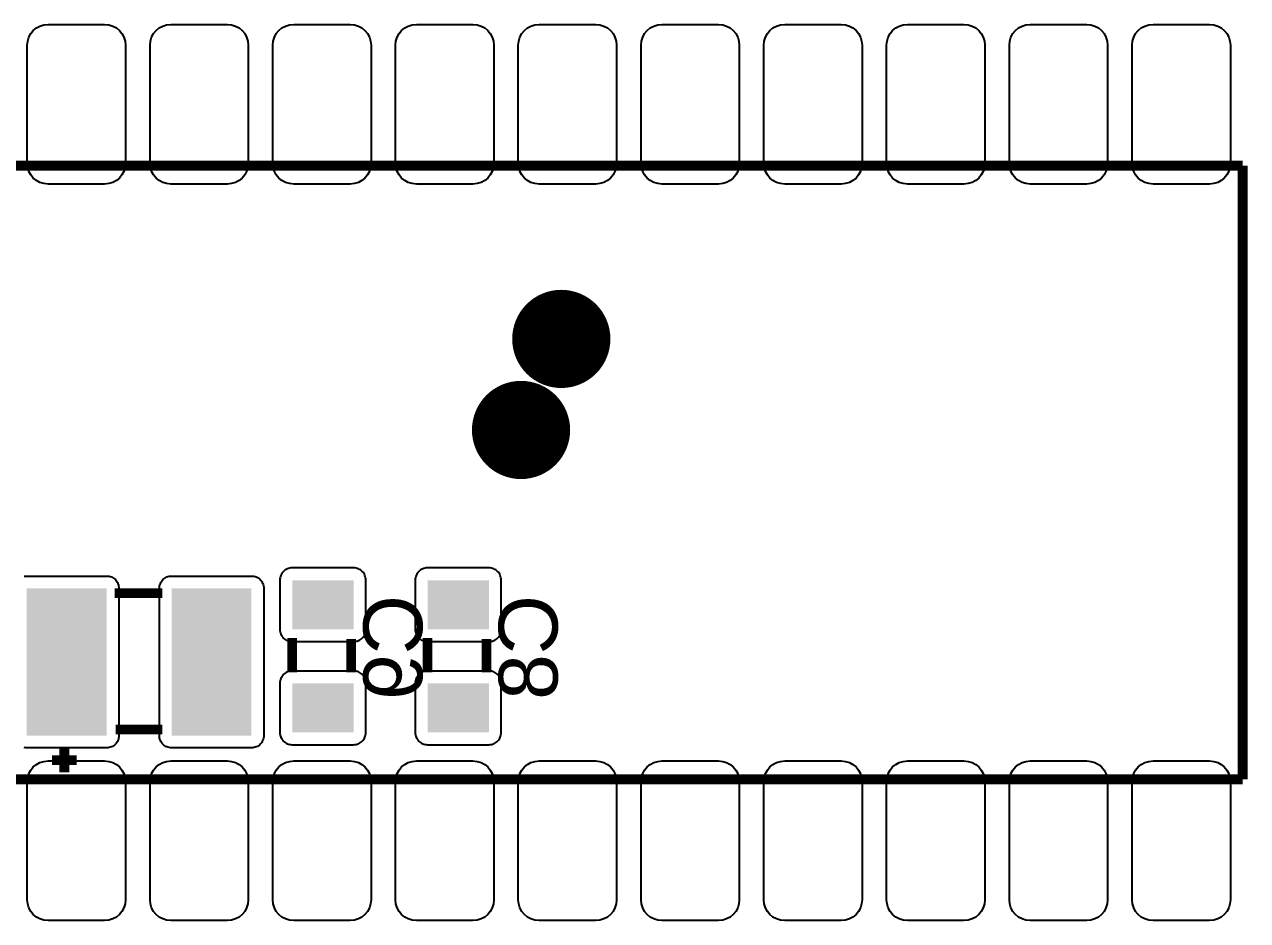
# Model space of a CAD drawing. Header units: inches. Extents: x -2.62 to 2.61, y -2.28 to 2.28.
# Drawn here: x -0.922 to 0.074, y -0.789 to -0.059 of the extents above; entities that cross this region are included whole.
import ezdxf

# ---------------------------------------------------------------- set-up
doc = ezdxf.new("R2010")
doc.units = ezdxf.units.IN
doc.layers.get('0').update_dxf_attribs({"linetype": 'CONTINUOUS'})

# ---------------------------------------------------------------- blocks, each defined once
blk = doc.blocks.new('RPAD')
blk.add_trace([(-0.5, -0.5), (-0.5, 0.5), (0.5, -0.5), (0.5, 0.5)])
blk = doc.blocks.new('EPAD')
at = {"const_width": 0.5}
blk.add_lwpolyline([(-0.25, 0, 1), (0.25, 0, 1)], format="xyb", close=True, dxfattribs=at)

msp = doc.modelspace()

# ---------------------------------------------------------------- linework, layer by layer
for points in [[(-0.857, -0.189409), (-0.903, -0.189409), (-0.906476, -0.189071), (-0.90969, -0.188098), (-0.912581, -0.186552), (-0.915086, -0.184495), (-0.917143, -0.181991), (-0.918689, -0.1791), (-0.919662, -0.175885), (-0.92, -0.172409), (-0.92, -0.076409), (-0.919662, -0.072933), (-0.918689, -0.069719), (-0.917143, -0.066828), (-0.915086, -0.064324), (-0.912581, -0.062267), (-0.90969, -0.060721), (-0.906476, -0.059748), (-0.903, -0.059409), (-0.857, -0.059409), (-0.853524, -0.059748), (-0.85031, -0.060721), (-0.847419, -0.062267), (-0.844914, -0.064324), (-0.842857, -0.066828), (-0.841311, -0.069719), (-0.840338, -0.072933), (-0.84, -0.076409), (-0.84, -0.172409), (-0.840338, -0.175885), (-0.841311, -0.1791), (-0.842857, -0.181991), (-0.844914, -0.184495), (-0.847419, -0.186552), (-0.85031, -0.188098), (-0.853524, -0.189071), (-0.857, -0.189409)], [(-0.757, -0.189409), (-0.803, -0.189409), (-0.806476, -0.189071), (-0.80969, -0.188098), (-0.812581, -0.186552), (-0.815086, -0.184495), (-0.817143, -0.181991), (-0.818689, -0.1791), (-0.819662, -0.175885), (-0.82, -0.172409), (-0.82, -0.076409), (-0.819662, -0.072933), (-0.818689, -0.069719), (-0.817143, -0.066828), (-0.815086, -0.064324), (-0.812581, -0.062267), (-0.80969, -0.060721), (-0.806476, -0.059748), (-0.803, -0.059409), (-0.757, -0.059409), (-0.753524, -0.059748), (-0.75031, -0.060721), (-0.747419, -0.062267), (-0.744914, -0.064324), (-0.742857, -0.066828), (-0.741311, -0.069719), (-0.740338, -0.072933), (-0.74, -0.076409), (-0.74, -0.172409), (-0.740338, -0.175885), (-0.741311, -0.1791), (-0.742857, -0.181991), (-0.744914, -0.184495), (-0.747419, -0.186552), (-0.75031, -0.188098), (-0.753524, -0.189071), (-0.757, -0.189409)], [(-0.657, -0.189409), (-0.703, -0.189409), (-0.706476, -0.189071), (-0.70969, -0.188098), (-0.712581, -0.186552), (-0.715086, -0.184495), (-0.717143, -0.181991), (-0.718689, -0.1791), (-0.719662, -0.175885), (-0.72, -0.172409), (-0.72, -0.076409), (-0.719662, -0.072933), (-0.718689, -0.069719), (-0.717143, -0.066828), (-0.715086, -0.064324), (-0.712581, -0.062267), (-0.70969, -0.060721), (-0.706476, -0.059748), (-0.703, -0.059409), (-0.657, -0.059409), (-0.653524, -0.059748), (-0.65031, -0.060721), (-0.647419, -0.062267), (-0.644914, -0.064324), (-0.642857, -0.066828), (-0.641311, -0.069719), (-0.640338, -0.072933), (-0.64, -0.076409), (-0.64, -0.172409), (-0.640338, -0.175885), (-0.641311, -0.1791), (-0.642857, -0.181991), (-0.644914, -0.184495), (-0.647419, -0.186552), (-0.65031, -0.188098), (-0.653524, -0.189071), (-0.657, -0.189409)], [(-0.557, -0.189409), (-0.603, -0.189409), (-0.606476, -0.189071), (-0.60969, -0.188098), (-0.612581, -0.186552), (-0.615086, -0.184495), (-0.617143, -0.181991), (-0.618689, -0.1791), (-0.619662, -0.175885), (-0.62, -0.172409), (-0.62, -0.076409), (-0.619662, -0.072933), (-0.618689, -0.069719), (-0.617143, -0.066828), (-0.615086, -0.064324), (-0.612581, -0.062267), (-0.60969, -0.060721), (-0.606476, -0.059748), (-0.603, -0.059409), (-0.557, -0.059409), (-0.553524, -0.059748), (-0.55031, -0.060721), (-0.547419, -0.062267), (-0.544914, -0.064324), (-0.542857, -0.066828), (-0.541311, -0.069719), (-0.540338, -0.072933), (-0.54, -0.076409), (-0.54, -0.172409), (-0.540338, -0.175885), (-0.541311, -0.1791), (-0.542857, -0.181991), (-0.544914, -0.184495), (-0.547419, -0.186552), (-0.55031, -0.188098), (-0.553524, -0.189071), (-0.557, -0.189409)], [(-0.457, -0.189409), (-0.503, -0.189409), (-0.506476, -0.189071), (-0.50969, -0.188098), (-0.512581, -0.186552), (-0.515086, -0.184495), (-0.517143, -0.181991), (-0.518689, -0.1791), (-0.519662, -0.175885), (-0.52, -0.172409), (-0.52, -0.076409), (-0.519662, -0.072933), (-0.518689, -0.069719), (-0.517143, -0.066828), (-0.515086, -0.064324), (-0.512581, -0.062267), (-0.50969, -0.060721), (-0.506476, -0.059748), (-0.503, -0.059409), (-0.457, -0.059409), (-0.453524, -0.059748), (-0.45031, -0.060721), (-0.447419, -0.062267), (-0.444914, -0.064324), (-0.442857, -0.066828), (-0.441311, -0.069719), (-0.440338, -0.072933), (-0.44, -0.076409), (-0.44, -0.172409), (-0.440338, -0.175885), (-0.441311, -0.1791), (-0.442857, -0.181991), (-0.444914, -0.184495), (-0.447419, -0.186552), (-0.45031, -0.188098), (-0.453524, -0.189071), (-0.457, -0.189409)], [(-0.357, -0.189409), (-0.403, -0.189409), (-0.406476, -0.189071), (-0.40969, -0.188098), (-0.412581, -0.186552), (-0.415086, -0.184495), (-0.417143, -0.181991), (-0.418689, -0.1791), (-0.419662, -0.175885), (-0.42, -0.172409), (-0.42, -0.076409), (-0.419662, -0.072933), (-0.418689, -0.069719), (-0.417143, -0.066828), (-0.415086, -0.064324), (-0.412581, -0.062267), (-0.40969, -0.060721), (-0.406476, -0.059748), (-0.403, -0.059409), (-0.357, -0.059409), (-0.353524, -0.059748), (-0.35031, -0.060721), (-0.347419, -0.062267), (-0.344914, -0.064324), (-0.342857, -0.066828), (-0.341311, -0.069719), (-0.340338, -0.072933), (-0.34, -0.076409), (-0.34, -0.172409), (-0.340338, -0.175885), (-0.341311, -0.1791), (-0.342857, -0.181991), (-0.344914, -0.184495), (-0.347419, -0.186552), (-0.35031, -0.188098), (-0.353524, -0.189071), (-0.357, -0.189409)], [(-0.257, -0.189409), (-0.303, -0.189409), (-0.306476, -0.189071), (-0.30969, -0.188098), (-0.312581, -0.186552), (-0.315086, -0.184495), (-0.317143, -0.181991), (-0.318689, -0.1791), (-0.319662, -0.175885), (-0.32, -0.172409), (-0.32, -0.076409), (-0.319662, -0.072933), (-0.318689, -0.069719), (-0.317143, -0.066828), (-0.315086, -0.064324), (-0.312581, -0.062267), (-0.30969, -0.060721), (-0.306476, -0.059748), (-0.303, -0.059409), (-0.257, -0.059409), (-0.253524, -0.059748), (-0.25031, -0.060721), (-0.247419, -0.062267), (-0.244914, -0.064324), (-0.242857, -0.066828), (-0.241311, -0.069719), (-0.240338, -0.072933), (-0.24, -0.076409), (-0.24, -0.172409), (-0.240338, -0.175885), (-0.241311, -0.1791), (-0.242857, -0.181991), (-0.244914, -0.184495), (-0.247419, -0.186552), (-0.25031, -0.188098), (-0.253524, -0.189071), (-0.257, -0.189409)], [(-0.157, -0.189409), (-0.203, -0.189409), (-0.206476, -0.189071), (-0.20969, -0.188098), (-0.212581, -0.186552), (-0.215086, -0.184495), (-0.217143, -0.181991), (-0.218689, -0.1791), (-0.219662, -0.175885), (-0.22, -0.172409), (-0.22, -0.076409), (-0.219662, -0.072933), (-0.218689, -0.069719), (-0.217143, -0.066828), (-0.215086, -0.064324), (-0.212581, -0.062267), (-0.20969, -0.060721), (-0.206476, -0.059748), (-0.203, -0.059409), (-0.157, -0.059409), (-0.153524, -0.059748), (-0.15031, -0.060721), (-0.147419, -0.062267), (-0.144914, -0.064324), (-0.142857, -0.066828), (-0.141311, -0.069719), (-0.140338, -0.072933), (-0.14, -0.076409), (-0.14, -0.172409), (-0.140338, -0.175885), (-0.141311, -0.1791), (-0.142857, -0.181991), (-0.144914, -0.184495), (-0.147419, -0.186552), (-0.15031, -0.188098), (-0.153524, -0.189071), (-0.157, -0.189409)], [(-0.057, -0.189409), (-0.103, -0.189409), (-0.106476, -0.189071), (-0.10969, -0.188098), (-0.112581, -0.186552), (-0.115086, -0.184495), (-0.117143, -0.181991), (-0.118689, -0.1791), (-0.119662, -0.175885), (-0.12, -0.172409), (-0.12, -0.076409), (-0.119662, -0.072933), (-0.118689, -0.069719), (-0.117143, -0.066828), (-0.115086, -0.064324), (-0.112581, -0.062267), (-0.10969, -0.060721), (-0.106476, -0.059748), (-0.103, -0.059409), (-0.057, -0.059409), (-0.053524, -0.059748), (-0.05031, -0.060721), (-0.047419, -0.062267), (-0.044914, -0.064324), (-0.042857, -0.066828), (-0.041311, -0.069719), (-0.040338, -0.072933), (-0.04, -0.076409), (-0.04, -0.172409), (-0.040338, -0.175885), (-0.041311, -0.1791), (-0.042857, -0.181991), (-0.044914, -0.184495), (-0.047419, -0.186552), (-0.05031, -0.188098), (-0.053524, -0.189071), (-0.057, -0.189409)], [(0.043, -0.189409), (-0.003, -0.189409), (-0.006476, -0.189071), (-0.00969, -0.188098), (-0.012581, -0.186552), (-0.015086, -0.184495), (-0.017143, -0.181991), (-0.018689, -0.1791), (-0.019662, -0.175885), (-0.02, -0.172409), (-0.02, -0.076409), (-0.019662, -0.072933), (-0.018689, -0.069719), (-0.017143, -0.066828), (-0.015086, -0.064324), (-0.012581, -0.062267), (-0.00969, -0.060721), (-0.006476, -0.059748), (-0.003, -0.059409), (0.043, -0.059409), (0.046476, -0.059748), (0.04969, -0.060721), (0.052581, -0.062267), (0.055086, -0.064324), (0.057143, -0.066828), (0.058689, -0.069719), (0.059662, -0.072933), (0.06, -0.076409), (0.06, -0.172409), (0.059662, -0.175885), (0.058689, -0.1791), (0.057143, -0.181991), (0.055086, -0.184495), (0.052581, -0.186552), (0.04969, -0.188098), (0.046476, -0.189071), (0.043, -0.189409)], [(-0.644213, -0.552142), (-0.644213, -0.512142), (-0.644263, -0.511102), (-0.644411, -0.510097), (-0.644654, -0.50913), (-0.644984, -0.508206), (-0.645399, -0.50733), (-0.645894, -0.506506), (-0.646463, -0.505738), (-0.647103, -0.505032), (-0.647809, -0.504392), (-0.648577, -0.503823), (-0.649401, -0.503328), (-0.650277, -0.502913), (-0.651201, -0.502583), (-0.652168, -0.502341), (-0.653173, -0.502192), (-0.654213, -0.502142), (-0.704213, -0.502142), (-0.705252, -0.502192), (-0.706257, -0.502341), (-0.707224, -0.502583), (-0.708148, -0.502913), (-0.709024, -0.503328), (-0.709848, -0.503823), (-0.710616, -0.504392), (-0.711322, -0.505032), (-0.711962, -0.505738), (-0.712531, -0.506506), (-0.713026, -0.50733), (-0.713441, -0.508206), (-0.713772, -0.50913), (-0.714014, -0.510097), (-0.714162, -0.511102), (-0.714213, -0.512142), (-0.714213, -0.552142), (-0.714162, -0.553181), (-0.714014, -0.554186), (-0.713772, -0.555153), (-0.713441, -0.556077), (-0.713026, -0.556954), (-0.712531, -0.557778), (-0.711962, -0.558545), (-0.711322, -0.559251), (-0.710616, -0.559891), (-0.709848, -0.560461), (-0.709024, -0.560955), (-0.708148, -0.56137), (-0.707224, -0.561701), (-0.706257, -0.561943), (-0.705252, -0.562091), (-0.704213, -0.562142), (-0.654213, -0.562142), (-0.653173, -0.562091), (-0.652168, -0.561943), (-0.651201, -0.561701), (-0.650277, -0.56137), (-0.649401, -0.560955), (-0.648577, -0.560461), (-0.647809, -0.559891), (-0.647103, -0.559251), (-0.646463, -0.558545), (-0.645894, -0.557778), (-0.645399, -0.556954), (-0.644984, -0.556077), (-0.644654, -0.555153), (-0.644411, -0.554186), (-0.644263, -0.553181), (-0.644213, -0.552142)], [(-0.533976, -0.552142), (-0.533976, -0.512142), (-0.534027, -0.511102), (-0.534175, -0.510097), (-0.534417, -0.50913), (-0.534748, -0.508206), (-0.535163, -0.50733), (-0.535657, -0.506506), (-0.536227, -0.505738), (-0.536867, -0.505032), (-0.537573, -0.504392), (-0.538341, -0.503823), (-0.539165, -0.503328), (-0.540041, -0.502913), (-0.540965, -0.502583), (-0.541932, -0.502341), (-0.542937, -0.502192), (-0.543976, -0.502142), (-0.593976, -0.502142), (-0.595016, -0.502192), (-0.596021, -0.502341), (-0.596988, -0.502583), (-0.597912, -0.502913), (-0.598788, -0.503328), (-0.599612, -0.503823), (-0.60038, -0.504392), (-0.601086, -0.505032), (-0.601726, -0.505738), (-0.602295, -0.506506), (-0.60279, -0.50733), (-0.603205, -0.508206), (-0.603535, -0.50913), (-0.603778, -0.510097), (-0.603926, -0.511102), (-0.603976, -0.512142), (-0.603976, -0.552142), (-0.603926, -0.553181), (-0.603778, -0.554186), (-0.603535, -0.555153), (-0.603205, -0.556077), (-0.60279, -0.556954), (-0.602295, -0.557778), (-0.601726, -0.558545), (-0.601086, -0.559251), (-0.60038, -0.559891), (-0.599612, -0.560461), (-0.598788, -0.560955), (-0.597912, -0.56137), (-0.596988, -0.561701), (-0.596021, -0.561943), (-0.595016, -0.562091), (-0.593976, -0.562142), (-0.543976, -0.562142), (-0.542937, -0.562091), (-0.541932, -0.561943), (-0.540965, -0.561701), (-0.540041, -0.56137), (-0.539165, -0.560955), (-0.538341, -0.560461), (-0.537573, -0.559891), (-0.536867, -0.559251), (-0.536227, -0.558545), (-0.535657, -0.557778), (-0.535163, -0.556954), (-0.534748, -0.556077), (-0.534417, -0.555153), (-0.534175, -0.554186), (-0.534027, -0.553181), (-0.533976, -0.552142)], [(-0.737374, -0.64874), (-0.802374, -0.64874), (-0.803413, -0.64869), (-0.804419, -0.648541), (-0.805385, -0.648299), (-0.806309, -0.647969), (-0.807186, -0.647554), (-0.80801, -0.647059), (-0.808778, -0.64649), (-0.809483, -0.64585), (-0.810124, -0.645143), (-0.810693, -0.644376), (-0.811187, -0.643552), (-0.811602, -0.642676), (-0.811933, -0.641752), (-0.812175, -0.640785), (-0.812324, -0.63978), (-0.812374, -0.63874), (-0.812374, -0.51874), (-0.812324, -0.517701), (-0.812175, -0.516696), (-0.811933, -0.515729), (-0.811602, -0.514805), (-0.811187, -0.513928), (-0.810693, -0.513104), (-0.810124, -0.512337), (-0.809483, -0.511631), (-0.808778, -0.510991), (-0.80801, -0.510421), (-0.807186, -0.509926), (-0.806309, -0.509512), (-0.805385, -0.509181), (-0.804419, -0.508939), (-0.803413, -0.508791), (-0.802374, -0.50874), (-0.737374, -0.50874), (-0.736335, -0.508791), (-0.73533, -0.508939), (-0.734363, -0.509181), (-0.733439, -0.509512), (-0.732562, -0.509926), (-0.731738, -0.510421), (-0.73097, -0.510991), (-0.730265, -0.511631), (-0.729624, -0.512337), (-0.729055, -0.513104), (-0.728561, -0.513928), (-0.728146, -0.514805), (-0.727815, -0.515729), (-0.727573, -0.516696), (-0.727424, -0.517701), (-0.727374, -0.51874), (-0.727374, -0.63874), (-0.727424, -0.63978), (-0.727573, -0.640785), (-0.727815, -0.641752), (-0.728146, -0.642676), (-0.728561, -0.643552), (-0.729055, -0.644376), (-0.729624, -0.645143), (-0.730265, -0.64585), (-0.73097, -0.64649), (-0.731738, -0.647059), (-0.732562, -0.647554), (-0.733439, -0.647969), (-0.734363, -0.648299), (-0.73533, -0.648541), (-0.736335, -0.64869), (-0.737374, -0.64874)], [(-0.644213, -0.636142), (-0.644213, -0.596142), (-0.644263, -0.595102), (-0.644411, -0.594097), (-0.644654, -0.59313), (-0.644984, -0.592206), (-0.645399, -0.59133), (-0.645894, -0.590506), (-0.646463, -0.589738), (-0.647103, -0.589032), (-0.647809, -0.588392), (-0.648577, -0.587823), (-0.649401, -0.587328), (-0.650277, -0.586913), (-0.651201, -0.586583), (-0.652168, -0.586341), (-0.653173, -0.586192), (-0.654213, -0.586142), (-0.704213, -0.586142), (-0.705252, -0.586192), (-0.706257, -0.586341), (-0.707224, -0.586583), (-0.708148, -0.586913), (-0.709024, -0.587328), (-0.709848, -0.587823), (-0.710616, -0.588392), (-0.711322, -0.589032), (-0.711962, -0.589738), (-0.712531, -0.590506), (-0.713026, -0.59133), (-0.713441, -0.592206), (-0.713772, -0.59313), (-0.714014, -0.594097), (-0.714162, -0.595102), (-0.714213, -0.596142), (-0.714213, -0.636142), (-0.714162, -0.637181), (-0.714014, -0.638186), (-0.713772, -0.639153), (-0.713441, -0.640077), (-0.713026, -0.640954), (-0.712531, -0.641778), (-0.711962, -0.642545), (-0.711322, -0.643251), (-0.710616, -0.643891), (-0.709848, -0.644461), (-0.709024, -0.644955), (-0.708148, -0.64537), (-0.707224, -0.645701), (-0.706257, -0.645943), (-0.705252, -0.646091), (-0.704213, -0.646142), (-0.654213, -0.646142), (-0.653173, -0.646091), (-0.652168, -0.645943), (-0.651201, -0.645701), (-0.650277, -0.64537), (-0.649401, -0.644955), (-0.648577, -0.644461), (-0.647809, -0.643891), (-0.647103, -0.643251), (-0.646463, -0.642545), (-0.645894, -0.641778), (-0.645399, -0.640954), (-0.644984, -0.640077), (-0.644654, -0.639153), (-0.644411, -0.638186), (-0.644263, -0.637181), (-0.644213, -0.636142)], [(-0.533976, -0.636142), (-0.533976, -0.596142), (-0.534027, -0.595102), (-0.534175, -0.594097), (-0.534417, -0.59313), (-0.534748, -0.592206), (-0.535163, -0.59133), (-0.535657, -0.590506), (-0.536227, -0.589738), (-0.536867, -0.589032), (-0.537573, -0.588392), (-0.538341, -0.587823), (-0.539165, -0.587328), (-0.540041, -0.586913), (-0.540965, -0.586583), (-0.541932, -0.586341), (-0.542937, -0.586192), (-0.543976, -0.586142), (-0.593976, -0.586142), (-0.595016, -0.586192), (-0.596021, -0.586341), (-0.596988, -0.586583), (-0.597912, -0.586913), (-0.598788, -0.587328), (-0.599612, -0.587823), (-0.60038, -0.588392), (-0.601086, -0.589032), (-0.601726, -0.589738), (-0.602295, -0.590506), (-0.60279, -0.59133), (-0.603205, -0.592206), (-0.603535, -0.59313), (-0.603778, -0.594097), (-0.603926, -0.595102), (-0.603976, -0.596142), (-0.603976, -0.636142), (-0.603926, -0.637181), (-0.603778, -0.638186), (-0.603535, -0.639153), (-0.603205, -0.640077), (-0.60279, -0.640954), (-0.602295, -0.641778), (-0.601726, -0.642545), (-0.601086, -0.643251), (-0.60038, -0.643891), (-0.599612, -0.644461), (-0.598788, -0.644955), (-0.597912, -0.64537), (-0.596988, -0.645701), (-0.596021, -0.645943), (-0.595016, -0.646091), (-0.593976, -0.646142), (-0.543976, -0.646142), (-0.542937, -0.646091), (-0.541932, -0.645943), (-0.540965, -0.645701), (-0.540041, -0.64537), (-0.539165, -0.644955), (-0.538341, -0.644461), (-0.537573, -0.643891), (-0.536867, -0.643251), (-0.536227, -0.642545), (-0.535657, -0.641778), (-0.535163, -0.640954), (-0.534748, -0.640077), (-0.534417, -0.639153), (-0.534175, -0.638186), (-0.534027, -0.637181), (-0.533976, -0.636142)], [(-0.903, -0.659409), (-0.857, -0.659409), (-0.853524, -0.659748), (-0.85031, -0.660721), (-0.847419, -0.662267), (-0.844914, -0.664324), (-0.842857, -0.666828), (-0.841311, -0.669719), (-0.840338, -0.672933), (-0.84, -0.676409), (-0.84, -0.772409), (-0.840338, -0.775885), (-0.841311, -0.7791), (-0.842857, -0.781991), (-0.844914, -0.784495), (-0.847419, -0.786552), (-0.85031, -0.788098), (-0.853524, -0.789071), (-0.857, -0.789409), (-0.903, -0.789409), (-0.906476, -0.789071), (-0.90969, -0.788098), (-0.912581, -0.786552), (-0.915086, -0.784495), (-0.917143, -0.781991), (-0.918689, -0.7791), (-0.919662, -0.775885), (-0.92, -0.772409), (-0.92, -0.676409), (-0.919662, -0.672933), (-0.918689, -0.669719), (-0.917143, -0.666828), (-0.915086, -0.664324), (-0.912581, -0.662267), (-0.90969, -0.660721), (-0.906476, -0.659748), (-0.903, -0.659409)], [(-0.803, -0.659409), (-0.757, -0.659409), (-0.753524, -0.659748), (-0.75031, -0.660721), (-0.747419, -0.662267), (-0.744914, -0.664324), (-0.742857, -0.666828), (-0.741311, -0.669719), (-0.740338, -0.672933), (-0.74, -0.676409), (-0.74, -0.772409), (-0.740338, -0.775885), (-0.741311, -0.7791), (-0.742857, -0.781991), (-0.744914, -0.784495), (-0.747419, -0.786552), (-0.75031, -0.788098), (-0.753524, -0.789071), (-0.757, -0.789409), (-0.803, -0.789409), (-0.806476, -0.789071), (-0.80969, -0.788098), (-0.812581, -0.786552), (-0.815086, -0.784495), (-0.817143, -0.781991), (-0.818689, -0.7791), (-0.819662, -0.775885), (-0.82, -0.772409), (-0.82, -0.676409), (-0.819662, -0.672933), (-0.818689, -0.669719), (-0.817143, -0.666828), (-0.815086, -0.664324), (-0.812581, -0.662267), (-0.80969, -0.660721), (-0.806476, -0.659748), (-0.803, -0.659409)], [(-0.703, -0.659409), (-0.657, -0.659409), (-0.653524, -0.659748), (-0.65031, -0.660721), (-0.647419, -0.662267), (-0.644914, -0.664324), (-0.642857, -0.666828), (-0.641311, -0.669719), (-0.640338, -0.672933), (-0.64, -0.676409), (-0.64, -0.772409), (-0.640338, -0.775885), (-0.641311, -0.7791), (-0.642857, -0.781991), (-0.644914, -0.784495), (-0.647419, -0.786552), (-0.65031, -0.788098), (-0.653524, -0.789071), (-0.657, -0.789409), (-0.703, -0.789409), (-0.706476, -0.789071), (-0.70969, -0.788098), (-0.712581, -0.786552), (-0.715086, -0.784495), (-0.717143, -0.781991), (-0.718689, -0.7791), (-0.719662, -0.775885), (-0.72, -0.772409), (-0.72, -0.676409), (-0.719662, -0.672933), (-0.718689, -0.669719), (-0.717143, -0.666828), (-0.715086, -0.664324), (-0.712581, -0.662267), (-0.70969, -0.660721), (-0.706476, -0.659748), (-0.703, -0.659409)], [(-0.603, -0.659409), (-0.557, -0.659409), (-0.553524, -0.659748), (-0.55031, -0.660721), (-0.547419, -0.662267), (-0.544914, -0.664324), (-0.542857, -0.666828), (-0.541311, -0.669719), (-0.540338, -0.672933), (-0.54, -0.676409), (-0.54, -0.772409), (-0.540338, -0.775885), (-0.541311, -0.7791), (-0.542857, -0.781991), (-0.544914, -0.784495), (-0.547419, -0.786552), (-0.55031, -0.788098), (-0.553524, -0.789071), (-0.557, -0.789409), (-0.603, -0.789409), (-0.606476, -0.789071), (-0.60969, -0.788098), (-0.612581, -0.786552), (-0.615086, -0.784495), (-0.617143, -0.781991), (-0.618689, -0.7791), (-0.619662, -0.775885), (-0.62, -0.772409), (-0.62, -0.676409), (-0.619662, -0.672933), (-0.618689, -0.669719), (-0.617143, -0.666828), (-0.615086, -0.664324), (-0.612581, -0.662267), (-0.60969, -0.660721), (-0.606476, -0.659748), (-0.603, -0.659409)], [(-0.503, -0.659409), (-0.457, -0.659409), (-0.453524, -0.659748), (-0.45031, -0.660721), (-0.447419, -0.662267), (-0.444914, -0.664324), (-0.442857, -0.666828), (-0.441311, -0.669719), (-0.440338, -0.672933), (-0.44, -0.676409), (-0.44, -0.772409), (-0.440338, -0.775885), (-0.441311, -0.7791), (-0.442857, -0.781991), (-0.444914, -0.784495), (-0.447419, -0.786552), (-0.45031, -0.788098), (-0.453524, -0.789071), (-0.457, -0.789409), (-0.503, -0.789409), (-0.506476, -0.789071), (-0.50969, -0.788098), (-0.512581, -0.786552), (-0.515086, -0.784495), (-0.517143, -0.781991), (-0.518689, -0.7791), (-0.519662, -0.775885), (-0.52, -0.772409), (-0.52, -0.676409), (-0.519662, -0.672933), (-0.518689, -0.669719), (-0.517143, -0.666828), (-0.515086, -0.664324), (-0.512581, -0.662267), (-0.50969, -0.660721), (-0.506476, -0.659748), (-0.503, -0.659409)], [(-0.403, -0.659409), (-0.357, -0.659409), (-0.353524, -0.659748), (-0.35031, -0.660721), (-0.347419, -0.662267), (-0.344914, -0.664324), (-0.342857, -0.666828), (-0.341311, -0.669719), (-0.340338, -0.672933), (-0.34, -0.676409), (-0.34, -0.772409), (-0.340338, -0.775885), (-0.341311, -0.7791), (-0.342857, -0.781991), (-0.344914, -0.784495), (-0.347419, -0.786552), (-0.35031, -0.788098), (-0.353524, -0.789071), (-0.357, -0.789409), (-0.403, -0.789409), (-0.406476, -0.789071), (-0.40969, -0.788098), (-0.412581, -0.786552), (-0.415086, -0.784495), (-0.417143, -0.781991), (-0.418689, -0.7791), (-0.419662, -0.775885), (-0.42, -0.772409), (-0.42, -0.676409), (-0.419662, -0.672933), (-0.418689, -0.669719), (-0.417143, -0.666828), (-0.415086, -0.664324), (-0.412581, -0.662267), (-0.40969, -0.660721), (-0.406476, -0.659748), (-0.403, -0.659409)], [(-0.303, -0.659409), (-0.257, -0.659409), (-0.253524, -0.659748), (-0.25031, -0.660721), (-0.247419, -0.662267), (-0.244914, -0.664324), (-0.242857, -0.666828), (-0.241311, -0.669719), (-0.240338, -0.672933), (-0.24, -0.676409), (-0.24, -0.772409), (-0.240338, -0.775885), (-0.241311, -0.7791), (-0.242857, -0.781991), (-0.244914, -0.784495), (-0.247419, -0.786552), (-0.25031, -0.788098), (-0.253524, -0.789071), (-0.257, -0.789409), (-0.303, -0.789409), (-0.306476, -0.789071), (-0.30969, -0.788098), (-0.312581, -0.786552), (-0.315086, -0.784495), (-0.317143, -0.781991), (-0.318689, -0.7791), (-0.319662, -0.775885), (-0.32, -0.772409), (-0.32, -0.676409), (-0.319662, -0.672933), (-0.318689, -0.669719), (-0.317143, -0.666828), (-0.315086, -0.664324), (-0.312581, -0.662267), (-0.30969, -0.660721), (-0.306476, -0.659748), (-0.303, -0.659409)], [(-0.203, -0.659409), (-0.157, -0.659409), (-0.153524, -0.659748), (-0.15031, -0.660721), (-0.147419, -0.662267), (-0.144914, -0.664324), (-0.142857, -0.666828), (-0.141311, -0.669719), (-0.140338, -0.672933), (-0.14, -0.676409), (-0.14, -0.772409), (-0.140338, -0.775885), (-0.141311, -0.7791), (-0.142857, -0.781991), (-0.144914, -0.784495), (-0.147419, -0.786552), (-0.15031, -0.788098), (-0.153524, -0.789071), (-0.157, -0.789409), (-0.203, -0.789409), (-0.206476, -0.789071), (-0.20969, -0.788098), (-0.212581, -0.786552), (-0.215086, -0.784495), (-0.217143, -0.781991), (-0.218689, -0.7791), (-0.219662, -0.775885), (-0.22, -0.772409), (-0.22, -0.676409), (-0.219662, -0.672933), (-0.218689, -0.669719), (-0.217143, -0.666828), (-0.215086, -0.664324), (-0.212581, -0.662267), (-0.20969, -0.660721), (-0.206476, -0.659748), (-0.203, -0.659409)], [(-0.103, -0.659409), (-0.057, -0.659409), (-0.053524, -0.659748), (-0.05031, -0.660721), (-0.047419, -0.662267), (-0.044914, -0.664324), (-0.042857, -0.666828), (-0.041311, -0.669719), (-0.040338, -0.672933), (-0.04, -0.676409), (-0.04, -0.772409), (-0.040338, -0.775885), (-0.041311, -0.7791), (-0.042857, -0.781991), (-0.044914, -0.784495), (-0.047419, -0.786552), (-0.05031, -0.788098), (-0.053524, -0.789071), (-0.057, -0.789409), (-0.103, -0.789409), (-0.106476, -0.789071), (-0.10969, -0.788098), (-0.112581, -0.786552), (-0.115086, -0.784495), (-0.117143, -0.781991), (-0.118689, -0.7791), (-0.119662, -0.775885), (-0.12, -0.772409), (-0.12, -0.676409), (-0.119662, -0.672933), (-0.118689, -0.669719), (-0.117143, -0.666828), (-0.115086, -0.664324), (-0.112581, -0.662267), (-0.10969, -0.660721), (-0.106476, -0.659748), (-0.103, -0.659409)], [(-0.003, -0.659409), (0.043, -0.659409), (0.046476, -0.659748), (0.04969, -0.660721), (0.052581, -0.662267), (0.055086, -0.664324), (0.057143, -0.666828), (0.058689, -0.669719), (0.059662, -0.672933), (0.06, -0.676409), (0.06, -0.772409), (0.059662, -0.775885), (0.058689, -0.7791), (0.057143, -0.781991), (0.055086, -0.784495), (0.052581, -0.786552), (0.04969, -0.788098), (0.046476, -0.789071), (0.043, -0.789409), (-0.003, -0.789409), (-0.006476, -0.789071), (-0.00969, -0.788098), (-0.012581, -0.786552), (-0.015086, -0.784495), (-0.017143, -0.781991), (-0.018689, -0.7791), (-0.019662, -0.775885), (-0.02, -0.772409), (-0.02, -0.676409), (-0.019662, -0.672933), (-0.018689, -0.669719), (-0.017143, -0.666828), (-0.015086, -0.664324), (-0.012581, -0.662267), (-0.00969, -0.660721), (-0.006476, -0.659748), (-0.003, -0.659409)]]:
    msp.add_lwpolyline(points, close=True)
at = {"const_width": 0.008}
for points in [[(-1.93, -0.174409), (0.07, -0.174409)], [(-1.93, -0.174409), (0.07, -0.174409)], [(-1.93, -0.174409), (0.07, -0.174409)], [(0.07, -0.174409), (0.07, -0.674409)], [(0.07, -0.174409), (0.07, -0.674409)], [(0.07, -0.174409), (0.07, -0.674409)], [(-0.809874, -0.52274), (-0.848874, -0.52274)], [(-0.809874, -0.52274), (-0.848874, -0.52274)], [(-0.809874, -0.52274), (-0.848874, -0.52274)], [(-0.704213, -0.587142), (-0.704213, -0.559142)], [(-0.704213, -0.587142), (-0.704213, -0.559142)], [(-0.704213, -0.587142), (-0.704213, -0.559142)], [(-0.656213, -0.587142), (-0.656213, -0.560142)], [(-0.656213, -0.587142), (-0.656213, -0.560142)], [(-0.656213, -0.587142), (-0.656213, -0.560142)], [(-0.593976, -0.587142), (-0.593976, -0.559142)], [(-0.593976, -0.587142), (-0.593976, -0.559142)], [(-0.593976, -0.587142), (-0.593976, -0.559142)], [(-0.545976, -0.587142), (-0.545976, -0.560142)], [(-0.545976, -0.587142), (-0.545976, -0.560142)], [(-0.545976, -0.587142), (-0.545976, -0.560142)], [(-0.809874, -0.63374), (-0.847874, -0.63374)], [(-0.809874, -0.63374), (-0.847874, -0.63374)], [(-0.809874, -0.63374), (-0.847874, -0.63374)], [(-0.889874, -0.64874), (-0.889874, -0.66874)], [(-0.889874, -0.64874), (-0.889874, -0.66874)], [(-0.889874, -0.64874), (-0.889874, -0.66874)], [(-0.879874, -0.65874), (-0.899874, -0.65874)], [(-0.879874, -0.65874), (-0.899874, -0.65874)], [(-0.879874, -0.65874), (-0.899874, -0.65874)], [(-1.93, -0.674409), (0.07, -0.674409)], [(-1.93, -0.674409), (0.07, -0.674409)], [(-1.93, -0.674409), (0.07, -0.674409)]]:
    msp.add_lwpolyline(points, dxfattribs=at)
msp.add_lwpolyline([(-0.922419, -0.508939), (-0.921413, -0.508791), (-0.920374, -0.50874), (-0.855374, -0.50874), (-0.854335, -0.508791), (-0.85333, -0.508939), (-0.852363, -0.509181), (-0.851439, -0.509512), (-0.850562, -0.509926), (-0.849738, -0.510421), (-0.84897, -0.510991), (-0.848265, -0.511631), (-0.847624, -0.512337), (-0.847055, -0.513104), (-0.846561, -0.513928), (-0.846146, -0.514805), (-0.845815, -0.515729), (-0.845573, -0.516696), (-0.845424, -0.517701), (-0.845374, -0.51874), (-0.845374, -0.63874), (-0.845424, -0.63978), (-0.845573, -0.640785), (-0.845815, -0.641752), (-0.846146, -0.642676), (-0.846561, -0.643552), (-0.847055, -0.644376), (-0.847624, -0.645143), (-0.848265, -0.64585), (-0.84897, -0.64649), (-0.849738, -0.647059), (-0.850562, -0.647554), (-0.851439, -0.647969), (-0.852363, -0.648299), (-0.85333, -0.648541), (-0.854335, -0.64869), (-0.855374, -0.64874), (-0.855374, -0.64874), (-0.920374, -0.64874), (-0.921413, -0.64869), (-0.922419, -0.648541)])

# ---------------------------------------------------------------- block references
at = {"xscale": 0.08, "yscale": 0.08}
for p in [(-0.484998, -0.315587), (-0.517795, -0.389764)]:
    msp.add_blockref('EPAD', p, dxfattribs=at)
for p, xscale, yscale, rotation in [((-0.679213, -0.532142), 0.04, 0.05, -90), ((-0.568976, -0.532142), 0.04, 0.05, -90), ((-0.887874, -0.57874), 0.065, 0.12, 180), ((-0.769874, -0.57874), 0.065, 0.12, 180), ((-0.679213, -0.616142), 0.04, 0.05, -90), ((-0.568976, -0.616142), 0.04, 0.05, -90)]:
    msp.add_blockref('RPAD', p, dxfattribs=dict(xscale=xscale, yscale=yscale, rotation=rotation))

# ---------------------------------------------------------------- texts
at = {"text_generation_flag": 2, "width": 1.041667}
for s, p in [('C9', (-0.598213, -0.524142)), ('C9', (-0.598213, -0.524142)), ('C9', (-0.598213, -0.524142)), ('C8', (-0.487976, -0.524142)), ('C8', (-0.487976, -0.524142)), ('C8', (-0.487976, -0.524142))]:
    msp.add_text(s, height=0.048, rotation=90, dxfattribs=at).set_placement(p)

doc.saveas('drawing.dxf')
